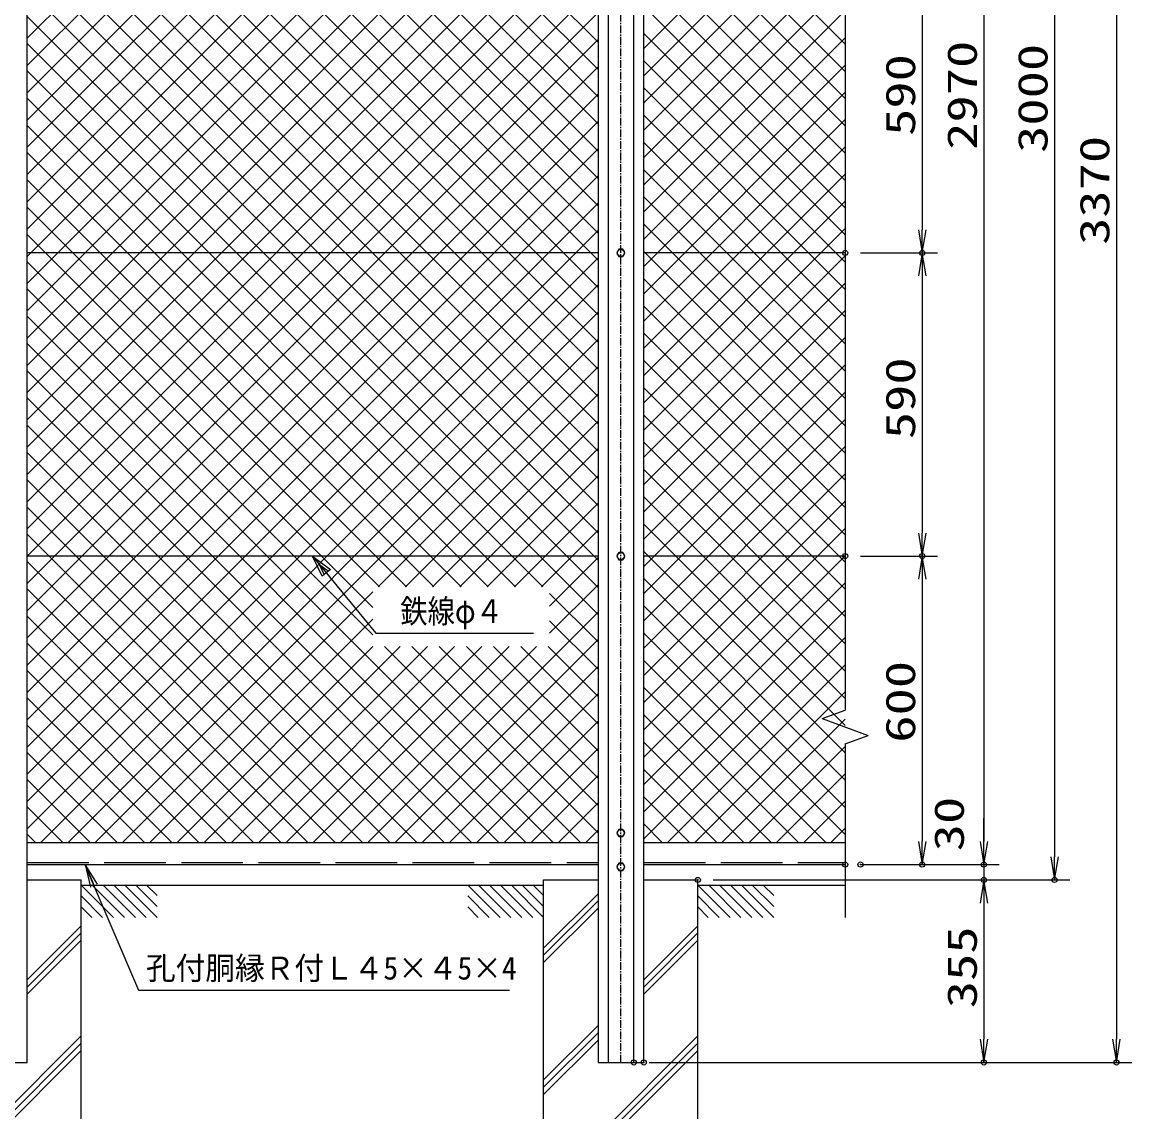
# Model space of a CAD drawing. Units: millimetres, scale not verified. Extents: x -4455 to 4455, y -3150 to 3150.
# Drawn here: x -2306 to -146, y -1016 to 1104 of the extents above; entities that cross this region are included whole.
import ezdxf
from ezdxf.enums import TextEntityAlignment as Align

# ---------------------------------------------------------------- set-up
doc = ezdxf.new("R2010")
doc.units = ezdxf.units.MM
doc.header["$LTSCALE"] = 20
doc.header["$PDMODE"] = 32
doc.header["$PDSIZE"] = 10
doc.linetypes.add('DASHED', pattern=[7.5, 6, -1.5])
doc.linetypes.add('USER1', pattern=[1.125, 0.75, -0.125, 0.125, -0.125])
for name, color, linetype, lineweight in [('0-0_1', 7, 'Continuous', 25), ('0-1_2', 7, 'Continuous', 25), ('0-2_0', 4, 'Continuous', 25), ('0-6_EXTCNT-L', 1, 'Continuous', 25)]:
    doc.layers.add(name, color=color, linetype=linetype, lineweight=lineweight)
doc.layers.add('0-5_DEFPOINTS', color=7, linetype='Continuous')
doc.styles.add('ＭＳ ゴシック', font='')
doc.styles.get('ＭＳ ゴシック').set_extended_font_data('MS Gothic')

# ---------------------------------------------------------------- blocks, each defined once
blk = doc.blocks.new('DARROWS')
at = {"layer": '0-2_0', "color": 2}
blk.add_line((0, 0), (-19.982, 0), dxfattribs=at)
blk.add_lwpolyline([(-20, -3.333), (0, 0), (-20, 3.333)], dxfattribs=at)
blk = doc.blocks.new('X35')
at = {"layer": '0-2_0'}
for p, q in [((39878.6, 80183.7), (62098.6, 102403.7)), ((62098.6, 80029.9), (39878.6, 102249.9)), ((39878.6, 79123), (62098.6, 101343)), ((62098.6, 78969.2), (39878.6, 101189.2)), ((39878.6, 78062.3), (62098.6, 100282.3)), ((62098.6, 77908.6), (39878.6, 100128.6)), ((39878.6, 77001.7), (62098.6, 99221.7)), ((62098.6, 76847.9), (39878.6, 99067.9)), ((39878.6, 75941), (62098.6, 98161)), ((62098.6, 75787.3), (39878.6, 98007.2)), ((39878.6, 74880.4), (62098.6, 97100.4)), ((62098.6, 74726.6), (39878.6, 96946.6)), ((39878.6, 73819.7), (62098.6, 96039.7)), ((62098.6, 73665.9), (39878.6, 95885.9)), ((39878.6, 72759), (62098.6, 94979)), ((62098.6, 72605.3), (39878.6, 94825.3)), ((39878.6, 71698.4), (62098.6, 93918.4)), ((62098.6, 71544.6), (39878.6, 93764.6)), ((39878.6, 70637.7), (62098.6, 92857.7)), ((62098.6, 70484), (39878.6, 92703.9)), ((39878.6, 69577.1), (62098.6, 91797.1)), ((62098.6, 69423.3), (39878.6, 91643.3)), ((39878.6, 68516.4), (62098.6, 90736.4)), ((62098.6, 68362.6), (39878.6, 90582.6)), ((39878.6, 67455.7), (62098.6, 89675.7)), ((62098.6, 67302), (39878.6, 89522)), ((39878.6, 66395.1), (62098.6, 88615.1)), ((62098.6, 66241.3), (39878.6, 88461.3)), ((39878.6, 65334.4), (62098.6, 87554.4)), ((62098.6, 65180.7), (39878.6, 87400.6)), ((39878.6, 64273.8), (62098.6, 86493.7)), ((62098.6, 64120), (39878.6, 86340)), ((39878.6, 63213.1), (62098.6, 85433.1)), ((62098.6, 63059.3), (39878.6, 85279.3)), ((39878.6, 62152.4), (62098.6, 84372.4)), ((62098.6, 61998.7), (39878.6, 84218.7)), ((39878.6, 61091.8), (62098.6, 83311.8)), ((62098.6, 60938), (39878.6, 83158)), ((39878.6, 60031.1), (62098.6, 82251.1)), ((62098.6, 59877.4), (39878.6, 82097.3)), ((39878.6, 58970.5), (62098.6, 81190.4)), ((62098.6, 58816.7), (39878.6, 81036.7)), ((39878.6, 57909.8), (62098.6, 80129.8)), ((62098.6, 57756), (39878.6, 79976)), ((39878.6, 56849.1), (62098.6, 79069.1)), ((59950, 58843.9), (39878.6, 78915.4)), ((39878.6, 55788.5), (62098.6, 78008.5)), ((58889.4, 58843.9), (39878.6, 77854.7)), ((39878.6, 54727.8), (62098.6, 76947.8)), ((57828.7, 58843.9), (39878.6, 76794)), ((39878.6, 53667.2), (62098.6, 75887.1)), ((56768, 58843.9), (39878.6, 75733.4)), ((39878.6, 52606.5), (62098.6, 74826.5)), ((55707.4, 58843.9), (39878.6, 74672.7)), ((39878.6, 51545.8), (62098.6, 73765.8)), ((54646.7, 58843.9), (39878.6, 73612.1)), ((39878.6, 50485.2), (62098.6, 72705.2)), ((53586.1, 58843.9), (39878.6, 72551.4)), ((39878.6, 49424.5), (62098.6, 71644.5)), ((53336.3, 58033.1), (39878.6, 71490.7)), ((53336.3, 56972.4), (39878.6, 70430.1)), ((40408.1, 48893.4), (62098.6, 70583.8)), ((60354.6, 48893.4), (39878.6, 69369.4)), ((41468.8, 48893.4), (62098.6, 69523.2)), ((59293.9, 48893.4), (39878.6, 68308.8)), ((42529.4, 48893.4), (62098.6, 68462.5)), ((53540.6, 58843.9), (62098.6, 67401.9)), ((58233.3, 48893.4), (39878.6, 67248.1)), ((57172.6, 48893.4), (39878.6, 66187.4)), ((54601.3, 58843.9), (62098.6, 66341.2)), ((55661.9, 58843.9), (62098.6, 65280.5)), ((56112, 48893.4), (39878.6, 65126.8)), ((55051.3, 48893.4), (39878.6, 64066.1)), ((56722.6, 58843.9), (62098.6, 64219.9)), ((57783.3, 58843.9), (62098.6, 63159.2)), ((53990.6, 48893.4), (39878.6, 63005.5)), ((52930, 48893.4), (39878.6, 61944.8)), ((58843.9, 58843.9), (62098.6, 62098.6)), ((59904.6, 58843.9), (62098.6, 61037.9)), ((51869.3, 48893.4), (39878.6, 60884.1)), ((50808.7, 48893.4), (39878.6, 59823.5)), ((60213.7, 58092.4), (62098.6, 59977.2)), ((49748, 48893.4), (39878.6, 58762.8)), ((60213.7, 57031.7), (62098.6, 58916.6)), ((43590.1, 48893.4), (53336.3, 58639.6)), ((62098.6, 56695.4), (60213.7, 58580.3)), ((48687.3, 48893.4), (39878.6, 57702.2)), ((44650.8, 48893.4), (53336.3, 57578.9)), ((53136, 48893.4), (62098.6, 57855.9)), ((62098.6, 55634.7), (60213.7, 57519.6)), ((47626.7, 48893.4), (39878.6, 56641.5)), ((54196.7, 48893.4), (62098.6, 56795.3)), ((45711.4, 48893.4), (53336.3, 56518.2)), ((46772.1, 48893.4), (54395.6, 56516.9)), ((47832.7, 48893.4), (55456.3, 56516.9)), ((48893.4, 48893.4), (56516.9, 56516.9)), ((49954.1, 48893.4), (57577.6, 56516.9)), ((51014.7, 48893.4), (58638.3, 56516.9)), ((52075.4, 48893.4), (59698.9, 56516.9)), ((61415.3, 48893.4), (53791.7, 56516.9)), ((62098.6, 49270.8), (54852.4, 56516.9)), ((62098.6, 50331.4), (55913, 56516.9)), ((62098.6, 51392.1), (56973.7, 56516.9)), ((62098.6, 52452.7), (58034.4, 56516.9)), ((62098.6, 53513.4), (59095, 56516.9)), ((62098.6, 54574.1), (60155.7, 56516.9)), ((55257.4, 48893.4), (62098.6, 55734.6)), ((46566, 48893.4), (39878.6, 55580.8)), ((45505.4, 48893.4), (39878.6, 54520.2)), ((56318, 48893.4), (62098.6, 54673.9)), ((57378.7, 48893.4), (62098.6, 53613.3)), ((44444.7, 48893.4), (39878.6, 53459.5)), ((43384, 48893.4), (39878.6, 52398.9)), ((58439.3, 48893.4), (62098.6, 52552.6)), ((59500, 48893.4), (62098.6, 51492)), ((42323.4, 48893.4), (39878.6, 51338.2)), ((41262.7, 48893.4), (39878.6, 50277.5)), ((60560.7, 48893.4), (62098.6, 50431.3)), ((61621.3, 48893.4), (62098.6, 49370.6)), ((40202.1, 48893.4), (39878.6, 49216.9))]:
    blk.add_line(p, q, dxfattribs=at)
blk = doc.blocks.new('X36')
at = {"layer": '0-2_0'}
for p, q in [((71718.6, 79955.8), (63878.6, 87795.8)), ((63878.6, 79788.5), (71718.6, 87628.5)), ((71718.6, 78895.2), (63878.6, 86735.2)), ((63878.6, 78727.8), (71718.6, 86567.8)), ((71718.6, 77834.5), (63878.6, 85674.5)), ((63878.6, 77667.2), (71718.6, 85507.2)), ((71718.6, 76773.8), (63878.6, 84613.8)), ((63878.6, 76606.5), (71718.6, 84446.5)), ((71718.6, 75713.2), (63878.6, 83553.2)), ((63878.6, 75545.8), (71718.6, 83385.9)), ((71718.6, 74652.5), (63878.6, 82492.5)), ((63878.6, 74485.2), (71718.6, 82325.2)), ((71718.6, 73591.9), (63878.6, 81431.9)), ((63878.6, 73424.5), (71718.6, 81264.5)), ((71718.6, 72531.2), (63878.6, 80371.2)), ((63878.6, 72363.9), (71718.6, 80203.9)), ((71718.6, 71470.5), (63878.6, 79310.5)), ((63878.6, 71303.2), (71718.6, 79143.2)), ((71718.6, 70409.9), (63878.6, 78249.9)), ((63878.6, 70242.5), (71718.6, 78082.6)), ((71718.6, 69349.2), (63878.6, 77189.2)), ((63878.6, 69181.9), (71718.6, 77021.9)), ((71718.6, 68288.6), (63878.6, 76128.6)), ((63878.6, 68121.2), (71718.6, 75961.2)), ((71718.6, 67227.9), (63878.6, 75067.9)), ((63878.6, 67060.6), (71718.6, 74900.6)), ((71718.6, 66167.2), (63878.6, 74007.2)), ((63878.6, 65999.9), (71718.6, 73839.9)), ((71718.6, 65106.6), (63878.6, 72946.6)), ((63878.6, 64939.2), (71718.6, 72779.2)), ((71718.6, 64045.9), (63878.6, 71885.9)), ((63878.6, 63878.6), (71718.6, 71718.6)), ((71718.6, 62985.3), (63878.6, 70825.3)), ((63878.6, 62817.9), (71718.6, 70657.9)), ((71718.6, 61924.6), (63878.6, 69764.6)), ((63878.6, 61757.3), (71718.6, 69597.3)), ((71718.6, 60863.9), (63878.6, 68703.9)), ((63878.6, 60696.6), (71718.6, 68536.6)), ((71718.6, 59803.3), (63878.6, 67643.3)), ((63878.6, 59635.9), (71718.6, 67475.9)), ((71718.6, 58742.6), (63878.6, 66582.6)), ((63878.6, 58575.3), (71718.6, 66415.3)), ((71718.6, 57682), (63878.6, 65522)), ((63878.6, 57514.6), (71718.6, 65354.6)), ((71718.6, 56621.3), (63878.6, 64461.3)), ((63878.6, 56454), (71718.6, 64294)), ((71718.6, 55560.6), (63878.6, 63400.6)), ((63878.6, 55393.3), (71718.6, 63233.3)), ((71718.6, 54500), (63878.6, 62340)), ((63878.6, 54332.6), (71718.6, 62172.6)), ((71718.6, 53439.3), (63878.6, 61279.3)), ((63878.6, 53272), (71718.6, 61112)), ((71718.6, 52378.7), (63878.6, 60218.7)), ((63878.6, 52211.3), (71718.6, 60051.3)), ((71718.6, 51318), (63878.6, 59158)), ((63878.6, 51150.7), (71718.6, 58990.7)), ((71718.6, 50257.3), (63878.6, 58097.3)), ((63878.6, 50090), (71718.6, 57930)), ((71718.6, 49196.7), (63878.6, 57036.7)), ((63878.6, 49029.3), (71718.6, 56869.3)), ((70961.2, 48893.4), (63878.6, 55976)), ((64803.3, 48893.4), (71718.6, 55808.7)), ((69900.5, 48893.4), (63878.6, 54915.4)), ((65864, 48893.4), (71718.6, 54748)), ((68839.9, 48893.4), (63878.6, 53854.7)), ((66924.6, 48893.4), (71718.6, 53687.4)), ((67779.2, 48893.4), (63878.6, 52794)), ((67985.3, 48893.4), (71718.6, 52626.7)), ((66718.6, 48893.4), (63878.6, 51733.4)), ((69045.9, 48893.4), (71718.6, 51566)), ((65657.9, 48893.4), (63878.6, 50672.7)), ((70106.6, 48893.4), (71718.6, 50505.4)), ((64597.2, 48893.4), (63878.6, 49612.1)), ((71167.3, 48893.4), (71718.6, 49444.7))]:
    blk.add_line(p, q, dxfattribs=at)

msp = doc.modelspace()

# ---------------------------------------------------------------- linework, layer by layer
at = {"layer": '0-0_1', "color": 4, "linetype": 'USER1'}
msp.add_line((-1140.53, -920.23), (-1140.53, 2482.08), dxfattribs=at)
at = {"layer": '0-0_1'}
for p, q in [((-2296.03, -920.23), (-2296.03, 2449.77)), ((-1185.04, 2449.77), (-1185.04, -920.23)), ((-1165.53, 2449.77), (-1165.53, -920.23)), ((-1115.54, -920.23), (-1115.54, 2449.77)), ((-1096.03, -920.23), (-1096.03, 2449.77)), ((-1185.04, 654.77), (-2296.03, 654.77)), ((-704.03, 654.77), (-1096.03, 654.77)), ((-1185.04, 64.77), (-2296.03, 64.77)), ((-704.03, 64.77), (-1096.03, 64.77)), ((-2296.03, -492.23), (-1185.04, -492.23)), ((-1096.03, -492.23), (-704.03, -492.23)), ((-2296.03, -535.23), (-1185.04, -535.23)), ((-1096.03, -535.23), (-704.03, -535.23)), ((-2296.03, -565.23), (-2190.84, -565.23)), ((-2190.84, -1165.23), (-2190.84, -565.23)), ((-2190.84, -575.23), (-1290.84, -575.23)), ((-2190.84, -575.23), (-2065.84, -575.23)), ((-1440.84, -575.23), (-1290.84, -575.23)), ((-1290.84, -1165.23), (-1290.84, -565.23)), ((-1290.84, -565.23), (-1185.04, -565.23)), ((-1096.03, -565.23), (-990.84, -565.23)), ((-990.84, -1165.23), (-990.84, -565.23)), ((-990.84, -575.23), (-704.03, -575.23)), ((-990.84, -575.23), (-865.84, -575.23)), ((-2385.04, -920.23), (-2296.03, -920.23)), ((-1185.04, -920.23), (-1096.03, -920.23))]:
    msp.add_line(p, q, dxfattribs=at)
at = {"layer": '0-0_1', "color": 4}
for p, q in [((-704.03, 2420.13), (-704.03, -234.93)), ((-749.03, -251.31), (-704.03, -234.93)), ((-749.03, -251.31), (-659.03, -284.07)), ((-704.03, -300.44), (-659.03, -284.07)), ((-704.03, -300.45), (-704.03, -523.92)), ((-704.03, -523.92), (-704.03, -638.1)), ((-2190.84, -575.23), (-2127.97, -638.1)), ((-2169.63, -575.23), (-2106.76, -638.1)), ((-2148.42, -575.23), (-2085.54, -638.1)), ((-2127.2, -575.23), (-2064.33, -638.1)), ((-2105.99, -575.23), (-2043.12, -638.1)), ((-2084.78, -575.23), (-2043.12, -616.89)), ((-2063.56, -575.23), (-2043.12, -595.67)), ((-1438.56, -575.23), (-1375.69, -638.1)), ((-1417.35, -575.23), (-1354.48, -638.1)), ((-1396.13, -575.23), (-1333.26, -638.1)), ((-1374.92, -575.23), (-1312.05, -638.1)), ((-1353.71, -575.23), (-1290.84, -638.1)), ((-1332.49, -575.23), (-1290.84, -616.89)), ((-1311.28, -575.23), (-1290.84, -595.67)), ((-990.84, -575.23), (-927.97, -638.1)), ((-969.63, -575.23), (-906.76, -638.1)), ((-948.42, -575.23), (-885.54, -638.1)), ((-927.2, -575.23), (-864.33, -638.1)), ((-905.99, -575.23), (-843.12, -638.1)), ((-884.78, -575.23), (-843.12, -616.89)), ((-863.56, -575.23), (-843.12, -595.67)), ((-2190.84, -596.44), (-2149.18, -638.1)), ((-2190.84, -596.44), (-2149.18, -638.1)), ((-1438.56, -596.44), (-1396.9, -638.1)), ((-1185.04, -591.92), (-1290.84, -697.73)), ((-990.84, -596.44), (-949.18, -638.1)), ((-2190.84, -617.66), (-2170.4, -638.1)), ((-2190.84, -617.66), (-2170.4, -638.1)), ((-1438.56, -617.66), (-1418.11, -638.1)), ((-1185.04, -606.06), (-1290.84, -711.87)), ((-1185.04, -620.21), (-1290.84, -726.01)), ((-990.84, -617.66), (-970.4, -638.1)), ((-2296.03, -759.42), (-2190.84, -654.23)), ((-2296.03, -773.56), (-2190.84, -668.37)), ((-1096.03, -759.42), (-990.84, -654.23)), ((-1096.03, -773.56), (-990.84, -668.37)), ((-2296.03, -787.71), (-2190.84, -682.51)), ((-1096.03, -787.71), (-990.84, -682.51)), ((-1290.84, -954.23), (-1185.04, -848.42)), ((-1290.84, -968.37), (-1185.04, -862.57)), ((-2487.48, -1165.23), (-2190.84, -868.59)), ((-2473.34, -1165.23), (-2190.84, -882.73)), ((-1290.84, -982.52), (-1185.04, -876.71)), ((-1287.48, -1165.23), (-990.84, -868.59)), ((-1273.34, -1165.23), (-990.84, -882.73)), ((-2459.19, -1165.23), (-2190.84, -896.87)), ((-1259.19, -1165.23), (-990.84, -896.87))]:
    msp.add_line(p, q, dxfattribs=at)
at = {"layer": '0-0_1', "linetype": 'DASHED'}
for p, q in [((-2296.03, -531.23), (-1185.04, -531.23)), ((-1096.03, -531.23), (-704.03, -531.23))]:
    msp.add_line(p, q, dxfattribs=at)
at = {"layer": '0-0_1', "color": 4}
msp.add_lwpolyline([(-1721.97, 25.66), (-1740.53, 64.77), (-1705.75, 39)], close=True, dxfattribs=at)
for points in [[(-1740.53, 64.77), (-1617.18, -85.23), (-1310.68, -85.23)], [(-1717.91, 29), (-1727.2, 48.55), (-1709.8, 35.67)]]:
    msp.add_lwpolyline(points, dxfattribs=at)
at = {"layer": '0-1_2'}
for p, q in [((-1144.53, 661.7), (-1148.53, 654.77)), ((-1148.53, 654.77), (-1144.53, 647.84)), ((-1136.53, 661.7), (-1144.53, 661.7)), ((-1144.53, 647.84), (-1136.53, 647.84)), ((-1136.53, -466.8), (-1144.53, -466.8)), ((-1132.53, -473.73), (-1136.53, -466.8)), ((-1136.53, -480.66), (-1132.53, -473.73)), ((-1144.53, -480.66), (-1136.53, -480.66))]:
    msp.add_line(p, q, dxfattribs=at)
for points in [[(-1136.53, 647.84), (-1132.53, 654.77), (-1136.53, 661.7)], [(-1144.53, -466.8), (-1148.53, -473.73), (-1144.53, -480.66)]]:
    msp.add_lwpolyline(points, dxfattribs=at)
for points in [[(-1132.53, 64.77), (-1136.53, 71.7), (-1144.53, 71.7), (-1148.53, 64.77), (-1144.53, 57.84), (-1136.53, 57.84)], [(-1132.53, -539.73), (-1136.53, -532.8), (-1144.53, -532.8), (-1148.53, -539.73), (-1144.53, -546.66), (-1136.53, -546.66)]]:
    msp.add_lwpolyline(points, close=True, dxfattribs=at)
for centre in [(-1140.53, 654.77), (-1140.53, 64.77), (-1140.53, -473.73), (-1140.53, -539.73)]:
    msp.add_circle(centre, 6.93, dxfattribs=at)
at = {"layer": '0-2_0', "color": 2}
msp.add_line((-433.96, 2389.77), (-433.96, -490.23), dxfattribs=at)
at = {"layer": '0-2_0', "color": 1}
msp.add_line((-644.03, -535.23), (-403.96, -535.23), dxfattribs=at)
at = {"layer": '0-5_DEFPOINTS'}
for p in [(-704.03, 654.77), (-554.03, 654.77), (-704.03, 64.77), (-554.03, 64.77), (-704.03, -535.23), (-674.03, -535.23), (-554.03, -535.23), (-433.96, -535.23), (-990.84, -565.23), (-433.96, -565.23), (-296.42, -565.23), (-1115.54, -920.23), (-1096.03, -920.23), (-433.96, -920.23), (-176.1, -920.23)]:
    msp.add_point(p, dxfattribs=at)
at = {"layer": '0-6_EXTCNT-L', "color": 2}
for p, q in [((-176.1, 2404.77), (-176.1, -875.23)), ((-296.42, 2389.77), (-296.42, -520.23)), ((-554.03, 1199.77), (-554.03, 699.77)), ((-554.03, 609.77), (-554.03, 109.77)), ((-554.03, 19.77), (-554.03, -490.23)), ((-433.96, -490.23), (-433.96, -445.23)), ((-433.96, -535.23), (-433.96, -565.23)), ((-433.96, -610.23), (-433.96, -655.23)), ((-433.96, -610.23), (-433.96, -875.23))]:
    msp.add_line(p, q, dxfattribs=at)
at = {"layer": '0-6_EXTCNT-L'}
for p, q in [((-674.03, 654.77), (-524.03, 654.77)), ((-674.03, 654.77), (-524.03, 654.77)), ((-674.03, 64.77), (-524.03, 64.77)), ((-674.03, 64.77), (-524.03, 64.77)), ((-674.03, -535.23), (-403.96, -535.23)), ((-674.03, -535.23), (-524.03, -535.23)), ((-960.84, -565.23), (-403.96, -565.23)), ((-960.84, -565.23), (-266.42, -565.23)), ((-960.84, -565.23), (-403.96, -565.23)), ((-1085.54, -920.23), (-146.1, -920.23)), ((-1066.03, -920.23), (-403.96, -920.23))]:
    msp.add_line(p, q, dxfattribs=at)
at = {"layer": '0-6_EXTCNT-L', "color": 4}
msp.add_lwpolyline([(-1357.02, -780.6), (-2079.04, -780.6), (-2182.35, -537.99)], dxfattribs=at)

# ---------------------------------------------------------------- block references
at = {"layer": '0-2_0', "xscale": 2.25, "yscale": 2.25, "rotation": 270}
msp.add_blockref('DARROWS', (-433.96, -535.23), dxfattribs=at)
at = {"layer": '0-6_EXTCNT-L', "xscale": 0.05, "yscale": 0.05}
for name in ['X35', 'X36']:
    msp.add_blockref(name, (-4289.96, -2936.9), dxfattribs=at)
at = {"layer": '0-6_EXTCNT-L', "xscale": 2.25, "yscale": 2.25}
for p, rotation in [((-554.03, 654.77), 270), ((-554.03, 654.77), 90), ((-554.03, 64.77), 270), ((-554.03, 64.77), 90), ((-554.03, -535.23), 270), ((-433.96, -535.23), 270), ((-2183.52, -535.23), 113.06394), ((-296.42, -565.23), 270), ((-433.96, -565.23), 90), ((-433.96, -565.23), 90), ((-433.96, -920.23), 270), ((-176.1, -920.23), 270)]:
    msp.add_blockref('DARROWS', p, dxfattribs=dict(at, rotation=rotation))

# ---------------------------------------------------------------- texts
at = {"layer": '0-0_1', "color": 4, "style": 'ＭＳ ゴシック'}
for s, height, width, p in [('鉄線φ４', 45.89, 0.85, (-1569.93, -79.06)), ('孔付胴縁Ｒ付Ｌ４5×４5×4', 44.57, 0.95, (-2064.83, -772.38))]:
    msp.add_text(s, height=height, dxfattribs=dict(at, width=width)).set_placement(p, align=Align.BOTTOM_LEFT)
at = {"layer": '0-2_0', "color": 3, "style": 'ＭＳ ゴシック', "width": 1.35}
msp.add_text('2970', height=57.77, rotation=90, dxfattribs=at).set_placement((-430.36, 855.27), align=Align.BOTTOM_LEFT)
at = {"layer": '0-6_EXTCNT-L', "color": 3, "style": 'ＭＳ ゴシック', "width": 1.35}
for s, p in [('3000', (-292.82, 849.27)), ('590', (-550.43, 882.27)), ('3370', (-172.49, 670.27)), ('590', (-550.43, 292.27)), ('600', (-550.43, -298.23)), ('30', (-455.63, -509.48)), ('355', (-430.36, -814.73))]:
    msp.add_text(s, height=57.77, rotation=90, dxfattribs=at).set_placement(p, align=Align.BOTTOM_LEFT)

doc.saveas('drawing.dxf')
